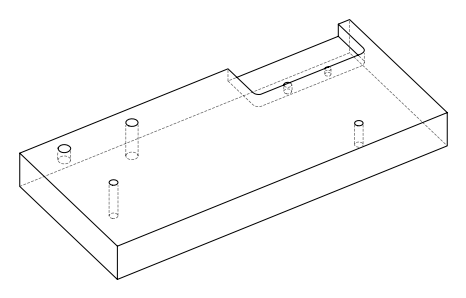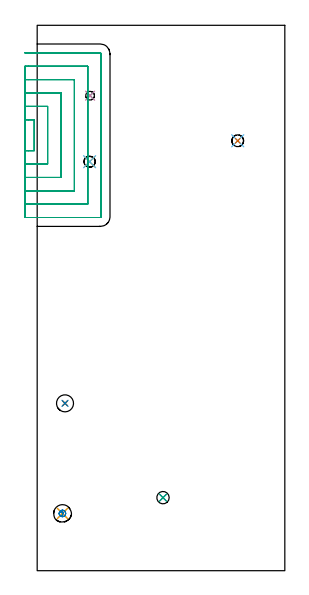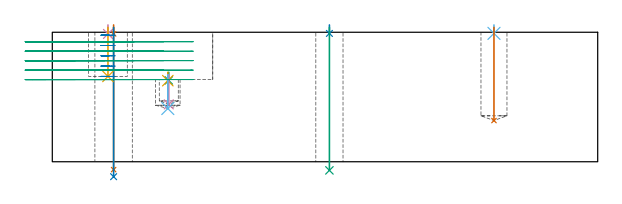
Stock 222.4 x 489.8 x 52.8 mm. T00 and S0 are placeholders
(PLAN: 15 operations, 9 tool changes, 20.9 min)
(1 SPOT_DRILL | STEP1HOLE | NXT0321_9005460120000 | 0.03 min | 3 mm3)
(2 SPOT_DRILL_1 | STEP1HOLE_1 | NXT0321_9005460120000 | 0.03 min | 1 mm3)
(3 SPOT_DRILL_2 | STEP1POCKET | NXT0321_9005460120000 | 0.03 min | 2055 mm3)
(4 SPOT_DRILL_3 | STEP1POCKET_1 | NXT0321_9005460120000 | 0.03 min | 3 mm3)
(5 SPOT_DRILL_4 | STEP1POCKET_2 | NXT0321_9005460120000 | 0.03 min | 2066 mm3)
(6 SPOT_DRILL_5 | STEP1POCKET_3 | NXT0321_9005460120000 | 0.03 min | 1 mm3)
(7 DRILL_THROUGH_HOLE_INTO_CENTER | STEP1HOLE | NXT0301_065 | 0.23 min | 3635 mm3)
(8 DRILL_TO_ENLARGE_THROUGH_HOLE | STEP1HOLE | UGT0301_283 | 0.25 min | 6037 mm3)
(9 DRILL_THROUGH_HOLE_INTO_CENTER_1 | STEP1HOLE_1 | NXT0301_082 | 0.23 min | 5080 mm3)
(10 DRILL_BLIND_HOLE_INTO_CENTER | STEP1POCKET | NXT0301_049 | 0.05 min | 460 mm3)
(11 DRILL_BLIND_HOLE_INTO_CENTER_1 | STEP1POCKET_1 | NXT0301_128 | 0.08 min | 1904 mm3)
(12 DRILL_BLIND_HOLE_INTO_CENTER_2 | STEP1POCKET_2 | NXT0301_127 | 0.06 min | 906 mm3)
(13 DRILL_BLIND_HOLE_INTO_CENTER_3 | STEP1POCKET_3 | NXT0301_077 | 0.15 min | 3042 mm3)
(14 MILL_ROUGH_BLIND_HOLE_CONTOUR | STEP1POCKET_1 | NXT0201_013 | Spiral | 0.59 min | 1619 mm3)
(15 MILL_SLOT | SLOT_PARTIAL_RECTANGULAR | UGT0201_010 | Follow Part, ap 4, ae 75% | 19.05 min | 201916 mm3)
(TOOL NXT0321_9005460120000 | NC Spot Drill, 142deg, 12mm, Carbide, Uncoated | D12 PA142 FL30 Z2)
(TOOL NXT0301_065 | Carbide Drill 9.4mm [860.1-0940-075A1-MM 2214] | D9.4 PA140 FL98 Z2)
(TOOL UGT0301_283 | Twist Drill 15.3 mm | D15.3 PA118 FL120 Z2)
(TOOL NXT0301_082 | Carbide Drill 11.1mm [860.1-1110-033A1-MM 2214] | D11.1 PA140 FL55 Z2)
(TOOL NXT0301_049 | Carbide Drill 7.8mm [860.1-0780-039A1-MM 2214] | D7.8 PA140 FL53 Z2)
(TOOL NXT0301_128 | Carbide Drill 12mm [861.1-1200-036A1-GP GC34] | D12 PA150 FL37.4 Z2)
(TOOL NXT0301_127 | Carbide Drill 10mm [861.1-1000-030A1-GP GC34] | D10 PA150 FL31.2 Z2)
(TOOL NXT0301_077 | Carbide Drill 10.6mm [860.1-1060-053A1-MM 2214] | D10.6 PA140 FL71 Z2)
(TOOL NXT0201_013 | ENDMILL 10mm | D10 FL30 Z4)
(TOOL UGT0201_010 | End Mill 16 mm | D16 FL22 Z2)
(OP 1 SPOT_DRILL)
G17 G21 G94 G90
T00 M6
G54
G17 G0 G90 X25. Y150.3 S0 M3
G43 Z62.8 H0
G94 G81 G98 Z52.141 F250. R55.8
G80
M5
M2
(OP 2 SPOT_DRILL_1)
G17 G21 G94 G90
T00 M6
G54
G17 G0 G90 X113. Y65.6 S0 M3
G43 Z62.8 H0
G94 G81 G98 Z52.322 F250. R55.8
G80
M5
M2
(OP 3 SPOT_DRILL_2)
G17 G21 G94 G90
T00 M6
G54
G17 G0 G90 X47.5 Y426.6 S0 M3
G43 Z62.8 H0
G94 G81 G98 Z33.164 F250. R36.5
G80
M5
M2
(OP 4 SPOT_DRILL_3)
G17 G21 G94 G90
T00 M6
G54
G17 G0 G90 X22.7 Y51.4 S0 M3
G43 Z62.8 H0
G94 G81 G98 Z52.12 F250. R55.8
G80
M5
M2
(OP 5 SPOT_DRILL_4)
G17 G21 G94 G90
T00 M6
G54
G17 G0 G90 X47.1 Y367.3 S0 M3
G43 Z62.8 H0
G94 G81 G98 Z33.07 F250. R36.5
G80
M5
M2
(OP 6 SPOT_DRILL_5)
G17 G21 G94 G90
T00 M6
G54
G17 G0 G90 X180.1 Y386.1 S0 M3
G43 Z62.8 H0
G94 G81 G98 Z52.344 F250. R55.8
G80
M5
M2
(OP 7 DRILL_THROUGH_HOLE_INTO_CENTER)
G17 G21 G94 G90
T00 M6
G54
G17 G0 G90 X25. Y150.3 S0 M3
G43 Z62.8 H1
G94 G73 G98 Z-3.211 F250. Q9.335 R54.8
G80
M5
M2
(OP 8 DRILL_TO_ENLARGE_THROUGH_HOLE)
G17 G21 G94 G90
T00 M6
G54
G17 G0 G90 X25. Y150.3 S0 M3
G43 Z62.8 H0
G94 G73 G98 Z-6.097 F250. Q14.724 R54.8
G80
M5
M2
(OP 9 DRILL_THROUGH_HOLE_INTO_CENTER_1)
G17 G21 G94 G90
T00 M6
G54
G17 G0 G90 X113. Y65.6 S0 M3
G43 Z62.8 H1
G94 G73 G98 Z-3.52 F250. Q9.387 R54.8
G80
M5
M2
(OP 10 DRILL_BLIND_HOLE_INTO_CENTER)
G17 G21 G94 G90
T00 M6
G54
G17 G0 G90 X47.5 Y426.6 S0 M3
G43 Z62.8 H1
G94 G81 G98 Z23.4 F250. R35.5
G80
M5
M2
(OP 11 DRILL_BLIND_HOLE_INTO_CENTER_1)
G17 G21 G94 G90
T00 M6
G54
G17 G0 G90 X22.7 Y51.4 S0 M3
G43 Z62.8 H1
G94 G81 G98 Z34.8 F250. R54.8
G80
M5
M2
(OP 12 DRILL_BLIND_HOLE_INTO_CENTER_2)
G17 G21 G94 G90
T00 M6
G54
G17 G0 G90 X47.1 Y367.3 S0 M3
G43 Z62.8 H1
G94 G81 G98 Z21.7 F250. R35.5
G80
M5
M2
(OP 13 DRILL_BLIND_HOLE_INTO_CENTER_3)
G17 G21 G94 G90
T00 M6
G54
G17 G0 G90 X180.1 Y386.1 S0 M3
G43 Z62.8 H1
G94 G81 G98 Z16.8 F250. R54.8
G80
M5
M2
(OP 14 MILL_ROUGH_BLIND_HOLE_CONTOUR)
G17 G21 G94 G90
T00 M6
G54
G17 G0 G90 X22.7 Y51.4 S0 M3
G43 Z62.8 H0
Z51.6
G94 G3 X23.156 Y51.988 R0.471 F250.
X22.339 Y52.804 R1.134
X20.327 Y52.116 R1.941
X20.159 Y50.003 R1.928
X24.097 Y48.859 R2.9
X20.159 Y50.003 R-2.9
X22.128 Y49.431 R1.45
X22.7 Y51.4 R1.45
G0 Z47.4
G3 X23.156 Y51.988 R0.471
X22.339 Y52.804 R1.134
X20.327 Y52.116 R1.941
X20.159 Y50.003 R1.928
X24.097 Y48.859 R2.9
X20.159 Y50.003 R-2.9
X22.128 Y49.431 R1.45
X22.7 Y51.4 R1.45
G0 Z43.2
G3 X23.156 Y51.988 R0.471
X22.339 Y52.804 R1.134
X20.327 Y52.116 R1.941
X20.159 Y50.003 R1.928
X24.097 Y48.859 R2.9
X20.159 Y50.003 R-2.9
X22.128 Y49.431 R1.45
X22.7 Y51.4 R1.45
G0 Z39.
G3 X23.156 Y51.988 R0.471
X22.339 Y52.804 R1.134
X20.327 Y52.116 R1.941
X20.159 Y50.003 R1.928
X24.097 Y48.859 R2.9
X20.159 Y50.003 R-2.9
X22.128 Y49.431 R1.45
X22.7 Y51.4 R1.45
G0 Z34.8
G3 X23.156 Y51.988 R0.471
X22.339 Y52.804 R1.134
X20.327 Y52.116 R1.941
X20.159 Y50.003 R1.928
X24.097 Y48.859 R2.9
X20.159 Y50.003 R-2.9
X22.128 Y49.431 R1.45
X22.7 Y51.4 R1.45
G0 Z62.8
M5
M2
(OP 15 MILL_SLOT)
G17 G21 G94 G90
T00 M6
G54
G17 G0 G90 X-11. Y377.2 S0 M3
G43 Z62.8 H0
Z48.94
G94 G1 X-8. F250.
X-2.6 F500.
Y405.
X-8.
X-11. F250.
Y365.2
X-8.
X9.4 F500.
Y417.
X-8.
X-11. F250.
Y353.2
X-8.
X21.4 F500.
Y429.
X-8.
X-11. F250.
Y341.2
X-8.
X33.4 F500.
Y441.
X-8.
X-11. F250.
Y329.2
X-8.
X45.4 F500.
Y453.
X-8.
X-11. F250.
Y317.2
X-8.
X56.6 F500.
G3 X57.4 Y318. R0.8
G1 Y464.2
G3 X56.6 Y465. R0.8
G1 X-8.
X-11. F250.
G0 Y377.2 Z45.08
G1 X-8.
X-2.6 F500.
Y405.
X-8.
X-11. F250.
Y365.2
X-8.
X9.4 F500.
Y417.
X-8.
X-11. F250.
Y353.2
X-8.
X21.4 F500.
Y429.
X-8.
X-11. F250.
Y341.2
X-8.
X33.4 F500.
Y441.
X-8.
X-11. F250.
Y329.2
X-8.
X45.4 F500.
Y453.
X-8.
X-11. F250.
Y317.2
X-8.
X56.6 F500.
G3 X57.4 Y318. R0.8
G1 Y464.2
G3 X56.6 Y465. R0.8
G1 X-8.
X-11. F250.
G0 Y377.2 Z41.22
G1 X-8.
X-2.6 F500.
Y405.
X-8.
X-11. F250.
Y365.2
X-8.
X9.4 F500.
Y417.
X-8.
X-11. F250.
Y353.2
X-8.
X21.4 F500.
Y429.
X-8.
X-11. F250.
Y341.2
X-8.
X33.4 F500.
Y441.
X-8.
X-11. F250.
Y329.2
X-8.
X45.4 F500.
Y453.
X-8.
X-11. F250.
Y317.2
X-8.
X56.6 F500.
G3 X57.4 Y318. R0.8
G1 Y464.2
G3 X56.6 Y465. R0.8
G1 X-8.
X-11. F250.
G0 Y377.2 Z37.36
G1 X-8.
X-2.6 F500.
Y405.
X-8.
X-11. F250.
Y365.2
X-8.
X9.4 F500.
Y417.
X-8.
X-11. F250.
Y353.2
X-8.
X21.4 F500.
Y429.
X-8.
X-11. F250.
Y341.2
X-8.
X33.4 F500.
Y441.
X-8.
X-11. F250.
Y329.2
X-8.
X45.4 F500.
Y453.
X-8.
X-11. F250.
Y317.2
X-8.
X56.6 F500.
G3 X57.4 Y318. R0.8
G1 Y464.2
G3 X56.6 Y465. R0.8
G1 X-8.
X-11. F250.
G0 Y377.2 Z33.5
G1 X-8.
X-2.6 F500.
Y405.
X-8.
X-11. F250.
Y365.2
X-8.
X9.4 F500.
Y417.
X-8.
X-11. F250.
Y353.2
X-8.
X21.4 F500.
Y429.
X-8.
X-11. F250.
Y341.2
X-8.
X33.4 F500.
Y441.
X-8.
X-11. F250.
Y329.2
X-8.
X45.4 F500.
Y453.
X-8.
X-11. F250.
Y317.2
X-8.
X56.6 F500.
G3 X57.4 Y318. R0.8
G1 Y464.2
G3 X56.6 Y465. R0.8
G1 X-8.
X-11. F250.
G0 Z62.8
M5
M2
